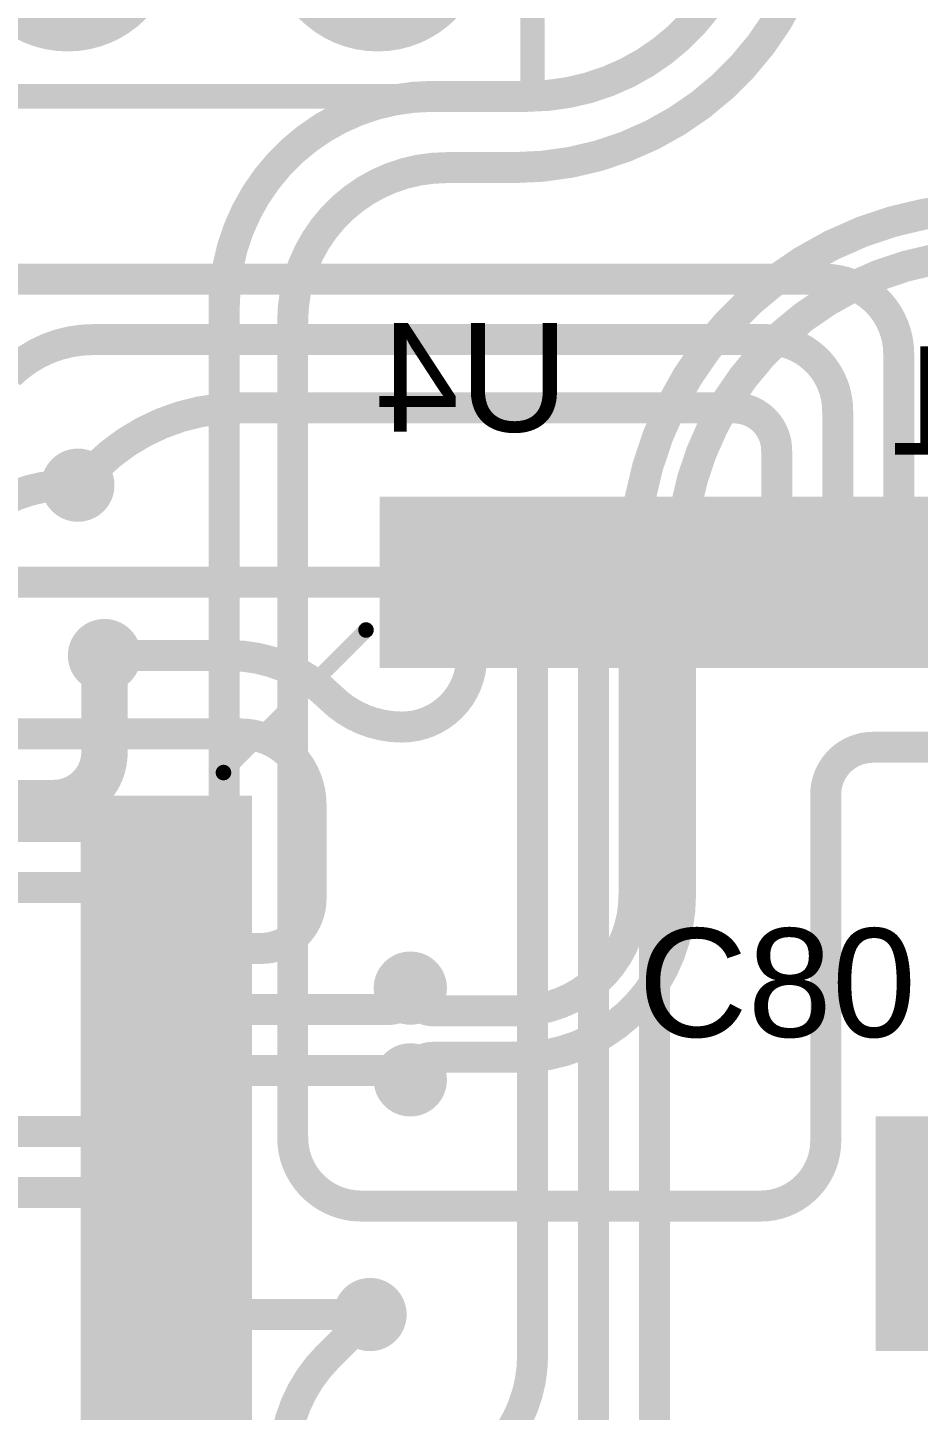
# Model space of a CAD drawing. Header units: inches. Extents: x 0 to 280, y 0 to 81.
# Drawn here: x 117.9 to 125.19, y 58.02 to 69.35 of the extents above; entities that cross this region are included whole.
import ezdxf

# ---------------------------------------------------------------- set-up
doc = ezdxf.new("R2010")
doc.units = ezdxf.units.IN
for name, color, linetype in [('Bottom Layer', 5, 'Continuous'), ('Bottom Overlay', 54, 'Continuous'), ('Bottom Paste', 16, 'Continuous'), ('Bottom Solder', 6, 'Continuous'), ('Multi-Layer', 9, 'Continuous'), ('Pad Holes', 156, 'Continuous'), ('Top Layer', 1, 'Continuous'), ('Top Overlay', 2, 'Continuous'), ('Top Paste', 8, 'Continuous'), ('Top Solder', 216, 'Continuous'), ('Via Holes', 16, 'Continuous')]:
    doc.layers.add(name, color=color, linetype=linetype)
doc.styles.add('Arial', font='', dxfattribs={"height": 0.2})
doc.styles.get('Arial').set_extended_font_data('Arial')

# ---------------------------------------------------------------- blocks, each defined once
blk = doc.blocks.new('64_LQFP__10_10__B_1')
at = {"layer": 'Bottom Layer'}
for points in [[(5.15, 0.9), (6.35, 0.9), (6.35, 0.6), (5.15, 0.6)], [(5.15, 0.4), (6.35, 0.4), (6.35, 0.1), (5.15, 0.1)], [(5.15, -0.1), (6.35, -0.1), (6.35, -0.4), (5.15, -0.4)], [(5.15, -0.6), (6.35, -0.6), (6.35, -0.9), (5.15, -0.9)], [(5.15, -1.1), (6.35, -1.1), (6.35, -1.4), (5.15, -1.4)], [(5.15, -1.6), (6.35, -1.6), (6.35, -1.9), (5.15, -1.9)], [(5.15, -2.1), (6.35, -2.1), (6.35, -2.4), (5.15, -2.4)], [(5.15, -2.6), (6.35, -2.6), (6.35, -2.9), (5.15, -2.9)], [(5.15, -3.1), (6.35, -3.1), (6.35, -3.4), (5.15, -3.4)], [(5.15, -3.6), (6.35, -3.6), (6.35, -3.9), (5.15, -3.9)], [(-0.4, -6.35), (-0.4, -5.15), (-0.1, -5.15), (-0.1, -6.35)], [(0.1, -6.35), (0.1, -5.15), (0.4, -5.15), (0.4, -6.35)], [(0.6, -6.35), (0.6, -5.15), (0.9, -5.15), (0.9, -6.35)], [(1.1, -6.35), (1.1, -5.15), (1.4, -5.15), (1.4, -6.35)], [(1.6, -6.35), (1.6, -5.15), (1.9, -5.15), (1.9, -6.35)], [(2.1, -6.35), (2.1, -5.15), (2.4, -5.15), (2.4, -6.35)], [(2.6, -6.35), (2.6, -5.15), (2.9, -5.15), (2.9, -6.35)], [(3.1, -6.35), (3.1, -5.15), (3.4, -5.15), (3.4, -6.35)], [(3.6, -6.35), (3.6, -5.15), (3.9, -5.15), (3.9, -6.35)]]:
    blk.add_hatch(color=5, dxfattribs=at).paths.add_polyline_path(points)
at = {"layer": 'Bottom Paste'}
for points in [[(5.15, 0.9), (6.35, 0.9), (6.35, 0.6), (5.15, 0.6)], [(5.15, 0.4), (6.35, 0.4), (6.35, 0.1), (5.15, 0.1)], [(5.15, -0.1), (6.35, -0.1), (6.35, -0.4), (5.15, -0.4)], [(5.15, -0.6), (6.35, -0.6), (6.35, -0.9), (5.15, -0.9)], [(5.15, -1.1), (6.35, -1.1), (6.35, -1.4), (5.15, -1.4)], [(5.15, -1.6), (6.35, -1.6), (6.35, -1.9), (5.15, -1.9)], [(5.15, -2.1), (6.35, -2.1), (6.35, -2.4), (5.15, -2.4)], [(5.15, -2.6), (6.35, -2.6), (6.35, -2.9), (5.15, -2.9)], [(5.15, -3.1), (6.35, -3.1), (6.35, -3.4), (5.15, -3.4)], [(5.15, -3.6), (6.35, -3.6), (6.35, -3.9), (5.15, -3.9)], [(-0.4, -6.35), (-0.4, -5.15), (-0.1, -5.15), (-0.1, -6.35)], [(0.1, -6.35), (0.1, -5.15), (0.4, -5.15), (0.4, -6.35)], [(0.6, -6.35), (0.6, -5.15), (0.9, -5.15), (0.9, -6.35)], [(1.1, -6.35), (1.1, -5.15), (1.4, -5.15), (1.4, -6.35)], [(1.6, -6.35), (1.6, -5.15), (1.9, -5.15), (1.9, -6.35)], [(2.1, -6.35), (2.1, -5.15), (2.4, -5.15), (2.4, -6.35)], [(2.6, -6.35), (2.6, -5.15), (2.9, -5.15), (2.9, -6.35)], [(3.1, -6.35), (3.1, -5.15), (3.4, -5.15), (3.4, -6.35)], [(3.6, -6.35), (3.6, -5.15), (3.9, -5.15), (3.9, -6.35)]]:
    blk.add_hatch(color=16, dxfattribs=at).paths.add_polyline_path(points)
at = {"layer": 'Bottom Solder'}
for points in [[(5.048, 1.502), (6.452, 1.502), (6.452, 0.998), (5.048, 0.998)], [(5.048, 1.002), (6.452, 1.002), (6.452, 0.498), (5.048, 0.498)], [(5.048, 0.502), (6.452, 0.502), (6.452, -0.002), (5.048, -0.002)], [(5.048, 0.002), (6.452, 0.002), (6.452, -0.502), (5.048, -0.502)], [(5.048, -0.498), (6.452, -0.498), (6.452, -1.002), (5.048, -1.002)], [(5.048, -0.998), (6.452, -0.998), (6.452, -1.502), (5.048, -1.502)], [(5.048, -1.498), (6.452, -1.498), (6.452, -2.002), (5.048, -2.002)], [(5.048, -1.998), (6.452, -1.998), (6.452, -2.502), (5.048, -2.502)], [(5.048, -2.498), (6.452, -2.498), (6.452, -3.002), (5.048, -3.002)], [(5.048, -2.998), (6.452, -2.998), (6.452, -3.502), (5.048, -3.502)], [(5.048, -3.498), (6.452, -3.498), (6.452, -4.002), (5.048, -4.002)], [(-0.502, -6.452), (-0.502, -5.048), (0.002, -5.048), (0.002, -6.452)], [(-0.002, -6.452), (-0.002, -5.048), (0.502, -5.048), (0.502, -6.452)], [(0.498, -6.452), (0.498, -5.048), (1.002, -5.048), (1.002, -6.452)], [(0.998, -6.452), (0.998, -5.048), (1.502, -5.048), (1.502, -6.452)], [(1.498, -6.452), (1.498, -5.048), (2.002, -5.048), (2.002, -6.452)], [(1.998, -6.452), (1.998, -5.048), (2.502, -5.048), (2.502, -6.452)], [(2.498, -6.452), (2.498, -5.048), (3.002, -5.048), (3.002, -6.452)], [(2.998, -6.452), (2.998, -5.048), (3.502, -5.048), (3.502, -6.452)], [(3.498, -6.452), (3.498, -5.048), (4.002, -5.048), (4.002, -6.452)]]:
    blk.add_hatch(color=6, dxfattribs=at).paths.add_polyline_path(points)
at = {"layer": 'Bottom Overlay'}
blk.add_lwpolyline([(5.283, -4.191, 0.127, 0.127, 0), (4.115, -5.359, 0.127, 0.127, 0)], format="xyseb", dxfattribs=at)
for points in [[(5.251, -4.191, 0.0635, 0.0635, 1), (5.315, -4.191, 0.0635, 0.0635, 1)], [(4.083, -5.359, 0.0635, 0.0635, 1), (4.147, -5.359, 0.0635, 0.0635, 1)]]:
    blk.add_lwpolyline(points, format="xyseb", close=True, dxfattribs=at)
blk = doc.blocks.new('B3U_1000P_46')
at = {"layer": 'Top Layer'}
for points in [[(-2.11, 0.86), (-1.29, 0.86), (-1.29, -0.86), (-2.11, -0.86)], [(1.29, 0.86), (2.11, 0.86), (2.11, -0.86), (1.29, -0.86)]]:
    blk.add_hatch(color=1, dxfattribs=at).paths.add_polyline_path(points)
at = {"layer": 'Top Paste'}
for points in [[(-2.11, 0.86), (-1.29, 0.86), (-1.29, -0.86), (-2.11, -0.86)], [(1.29, 0.86), (2.11, 0.86), (2.11, -0.86), (1.29, -0.86)]]:
    blk.add_hatch(color=8, dxfattribs=at).paths.add_polyline_path(points)
at = {"layer": 'Top Solder'}
for points in [[(-2.212, 0.962), (-1.188, 0.962), (-1.188, -0.962), (-2.212, -0.962)], [(1.188, 0.962), (2.212, 0.962), (2.212, -0.962), (1.188, -0.962)]]:
    blk.add_hatch(color=216, dxfattribs=at).paths.add_polyline_path(points)
at = {"layer": 'Top Overlay'}
for points in [[(-1.575, 1.016, 0.127, 0.127, 0), (-1.575, 1.295, 0.127, 0.127, 0)], [(-1.575, 1.295, 0.127, 0.127, 0), (1.575, 1.295, 0.127, 0.127, 0)], [(1.575, 1.016, 0.127, 0.127, 0), (1.575, 1.295, 0.127, 0.127, 0)], [(-1.575, -1.295, 0.127, 0.127, 0), (-1.575, -1.016, 0.127, 0.127, 0)], [(1.575, -1.295, 0.127, 0.127, 0), (1.575, -1.016, 0.127, 0.127, 0)], [(-1.575, -1.295, 0.127, 0.127, 0), (1.575, -1.295, 0.127, 0.127, 0)]]:
    blk.add_lwpolyline(points, format="xyseb", dxfattribs=at)
for points in [[(-1.607, 1.295, 0.0635, 0.0635, 1), (-1.543, 1.295, 0.0635, 0.0635, 1)], [(-1.607, 1.295, 0.0635, 0.0635, 1), (-1.543, 1.295, 0.0635, 0.0635, 1)], [(1.543, 1.295, 0.0635, 0.0635, 1), (1.607, 1.295, 0.0635, 0.0635, 1)], [(1.543, 1.295, 0.0635, 0.0635, 1), (1.607, 1.295, 0.0635, 0.0635, 1)], [(-1.607, 1.016, 0.0635, 0.0635, 1), (-1.543, 1.016, 0.0635, 0.0635, 1)], [(1.543, 1.016, 0.0635, 0.0635, 1), (1.607, 1.016, 0.0635, 0.0635, 1)], [(0.641, 0, 0.254, 0.254, 1), (-0.641, 0, 0.254, 0.254, 1)], [(-0.705, 0, 0.127, 0.127, 1), (-0.578, 0, 0.127, 0.127, 1)], [(0.578, 0, 0.127, 0.127, 1), (0.705, 0, 0.127, 0.127, 1)], [(-1.607, -1.016, 0.0635, 0.0635, 1), (-1.543, -1.016, 0.0635, 0.0635, 1)], [(1.543, -1.016, 0.0635, 0.0635, 1), (1.607, -1.016, 0.0635, 0.0635, 1)], [(-1.607, -1.295, 0.0635, 0.0635, 1), (-1.543, -1.295, 0.0635, 0.0635, 1)], [(-1.607, -1.295, 0.0635, 0.0635, 1), (-1.543, -1.295, 0.0635, 0.0635, 1)], [(1.543, -1.295, 0.0635, 0.0635, 1), (1.607, -1.295, 0.0635, 0.0635, 1)], [(1.543, -1.295, 0.0635, 0.0635, 1), (1.607, -1.295, 0.0635, 0.0635, 1)]]:
    blk.add_lwpolyline(points, format="xyseb", close=True, dxfattribs=at)
blk = doc.blocks.new('HDR1X4__115')
at = {"layer": 'Bottom Layer'}
blk.add_hatch(color=5, dxfattribs=at).paths.add_polyline_path([(-0.8, 0.8), (0.8, 0.8), (0.8, -0.8), (-0.8, -0.8)])
h = blk.add_hatch(color=5, dxfattribs=at)
edge = h.paths.add_edge_path()
edge.add_arc((2.54, 0), 0.8, 0, 360)
h = blk.add_hatch(color=5, dxfattribs=at)
edge = h.paths.add_edge_path()
edge.add_arc((5.08, 0), 0.8, 0, 360)
h = blk.add_hatch(color=5, dxfattribs=at)
edge = h.paths.add_edge_path()
edge.add_arc((7.62, 0), 0.8, 0, 360)
at = {"layer": 'Bottom Solder'}
blk.add_hatch(color=6, dxfattribs=at).paths.add_polyline_path([(-0.902, 0.902), (0.902, 0.902), (0.902, -0.902), (-0.902, -0.902)])
h = blk.add_hatch(color=6, dxfattribs=at)
edge = h.paths.add_edge_path()
edge.add_arc((2.54, 0), 0.902, 0, 360)
h = blk.add_hatch(color=6, dxfattribs=at)
edge = h.paths.add_edge_path()
edge.add_arc((5.08, 0), 0.902, 0, 360)
h = blk.add_hatch(color=6, dxfattribs=at)
edge = h.paths.add_edge_path()
edge.add_arc((7.62, 0), 0.902, 0, 360)
at = {"layer": 'Multi-Layer'}
blk.add_hatch(color=9, dxfattribs=at).paths.add_polyline_path([(-0.8, 0.8), (0.8, 0.8), (0.8, -0.8), (-0.8, -0.8)])
h = blk.add_hatch(color=9, dxfattribs=at)
edge = h.paths.add_edge_path()
edge.add_arc((2.54, 0), 0.8, 0, 360)
h = blk.add_hatch(color=9, dxfattribs=at)
edge = h.paths.add_edge_path()
edge.add_arc((5.08, 0), 0.8, 0, 360)
h = blk.add_hatch(color=9, dxfattribs=at)
edge = h.paths.add_edge_path()
edge.add_arc((7.62, 0), 0.8, 0, 360)
at = {"layer": 'Pad Holes'}
h = blk.add_hatch(color=7, dxfattribs=at)
edge = h.paths.add_edge_path()
edge.add_arc((0, 0), 0.475, 0, 360)
h = blk.add_hatch(color=7, dxfattribs=at)
edge = h.paths.add_edge_path()
edge.add_arc((2.54, 0), 0.475, 0, 360)
h = blk.add_hatch(color=7, dxfattribs=at)
edge = h.paths.add_edge_path()
edge.add_arc((5.08, 0), 0.475, 0, 360)
h = blk.add_hatch(color=7, dxfattribs=at)
edge = h.paths.add_edge_path()
edge.add_arc((7.62, 0), 0.475, 0, 360)
at = {"layer": 'Top Layer'}
blk.add_hatch(color=1, dxfattribs=at).paths.add_polyline_path([(-0.8, 0.8), (0.8, 0.8), (0.8, -0.8), (-0.8, -0.8)])
h = blk.add_hatch(color=1, dxfattribs=at)
edge = h.paths.add_edge_path()
edge.add_arc((2.54, 0), 0.8, 0, 360)
h = blk.add_hatch(color=1, dxfattribs=at)
edge = h.paths.add_edge_path()
edge.add_arc((5.08, 0), 0.8, 0, 360)
h = blk.add_hatch(color=1, dxfattribs=at)
edge = h.paths.add_edge_path()
edge.add_arc((7.62, 0), 0.8, 0, 360)
at = {"layer": 'Top Solder'}
blk.add_hatch(color=216, dxfattribs=at).paths.add_polyline_path([(-0.902, 0.902), (0.902, 0.902), (0.902, -0.902), (-0.902, -0.902)])
h = blk.add_hatch(color=216, dxfattribs=at)
edge = h.paths.add_edge_path()
edge.add_arc((2.54, 0), 0.902, 0, 360)
h = blk.add_hatch(color=216, dxfattribs=at)
edge = h.paths.add_edge_path()
edge.add_arc((5.08, 0), 0.902, 0, 360)
h = blk.add_hatch(color=216, dxfattribs=at)
edge = h.paths.add_edge_path()
edge.add_arc((7.62, 0), 0.902, 0, 360)
at = {"layer": 'Top Overlay'}
for points in [[(-1.27, 1.27, 0.2, 0.2, 0), (8.89, 1.27, 0.2, 0.2, 0)], [(-1.27, -1.27, 0.2, 0.2, 0), (-1.27, 1.27, 0.2, 0.2, 0)], [(8.89, -1.27, 0.2, 0.2, 0), (8.89, 1.27, 0.2, 0.2, 0)], [(-1.27, -1.27, 0.2, 0.2, 0), (8.89, -1.27, 0.2, 0.2, 0)]]:
    blk.add_lwpolyline(points, format="xyseb", dxfattribs=at)
for points in [[(-1.32, 1.27, 0.1, 0.1, 1), (-1.22, 1.27, 0.1, 0.1, 1)], [(-1.32, 1.27, 0.1, 0.1, 1), (-1.22, 1.27, 0.1, 0.1, 1)], [(8.84, 1.27, 0.1, 0.1, 1), (8.94, 1.27, 0.1, 0.1, 1)], [(8.84, 1.27, 0.1, 0.1, 1), (8.94, 1.27, 0.1, 0.1, 1)], [(-1.32, -1.27, 0.1, 0.1, 1), (-1.22, -1.27, 0.1, 0.1, 1)], [(-1.32, -1.27, 0.1, 0.1, 1), (-1.22, -1.27, 0.1, 0.1, 1)], [(8.84, -1.27, 0.1, 0.1, 1), (8.94, -1.27, 0.1, 0.1, 1)], [(8.84, -1.27, 0.1, 0.1, 1), (8.94, -1.27, 0.1, 0.1, 1)]]:
    blk.add_lwpolyline(points, format="xyseb", close=True, dxfattribs=at)

msp = doc.modelspace()

# ---------------------------------------------------------------- hatches: boundary and pattern name
at = {"layer": 'Bottom Layer'}
h = msp.add_hatch(color=5, dxfattribs=at)
edge = h.paths.add_edge_path()
edge.add_arc((118.307, 65.597), 0.3, 0, 360)
h = msp.add_hatch(color=5, dxfattribs=at)
edge = h.paths.add_edge_path()
edge.add_arc((118.525, 64.201), 0.3, 0, 360)
h = msp.add_hatch(color=5, dxfattribs=at)
edge = h.paths.add_edge_path()
edge.add_arc((121.031, 61.476), 0.3, 0, 360)
h = msp.add_hatch(color=5, dxfattribs=at)
edge = h.paths.add_edge_path()
edge.add_arc((121.031, 60.724), 0.3, 0, 360)
h = msp.add_hatch(color=5, dxfattribs=at)
edge = h.paths.add_edge_path()
edge.add_arc((120.701, 58.801), 0.3, 0, 360)
at = {"layer": 'Top Layer'}
h = msp.add_hatch(color=1, dxfattribs=at)
edge = h.paths.add_edge_path()
edge.add_arc((118.307, 65.597), 0.3, 0, 360)
h = msp.add_hatch(color=1, dxfattribs=at)
edge = h.paths.add_edge_path()
edge.add_arc((118.525, 64.201), 0.3, 0, 360)
h = msp.add_hatch(color=1, dxfattribs=at)
edge = h.paths.add_edge_path()
edge.add_arc((121.031, 61.476), 0.3, 0, 360)
h = msp.add_hatch(color=1, dxfattribs=at)
edge = h.paths.add_edge_path()
edge.add_arc((121.031, 60.724), 0.3, 0, 360)
h = msp.add_hatch(color=1, dxfattribs=at)
edge = h.paths.add_edge_path()
edge.add_arc((120.701, 58.801), 0.3, 0, 360)
at = {"layer": 'Via Holes'}
h = msp.add_hatch(color=7, dxfattribs=at)
edge = h.paths.add_edge_path()
edge.add_arc((118.307, 65.597), 0.15, 0, 360)
h = msp.add_hatch(color=7, dxfattribs=at)
edge = h.paths.add_edge_path()
edge.add_arc((118.525, 64.201), 0.15, 0, 360)
h = msp.add_hatch(color=7, dxfattribs=at)
edge = h.paths.add_edge_path()
edge.add_arc((121.031, 61.476), 0.15, 0, 360)
h = msp.add_hatch(color=7, dxfattribs=at)
edge = h.paths.add_edge_path()
edge.add_arc((121.031, 60.724), 0.15, 0, 360)
h = msp.add_hatch(color=7, dxfattribs=at)
edge = h.paths.add_edge_path()
edge.add_arc((120.701, 58.801), 0.15, 0, 360)

# ---------------------------------------------------------------- linework, layer by layer
at = {"layer": 'Bottom Layer'}
for points in [[(116.373, 68.203, 0.254, 0.254, -0.414214), (118.223, 70.053, 0.254, 0.254, 0)], [(117.47, 67.285, 0.254, 0.254, 0), (124.421, 67.285, 0.254, 0.254, 0)], [(124.421, 67.285, 0.254, 0.254, -0.414214), (125.033, 66.673, 0.254, 0.254, 0)], [(117.744, 66.505, 0.254, 0.254, -0.198912), (118.433, 66.79, 0.254, 0.254, 0)], [(118.433, 66.79, 0.254, 0.254, 0), (123.948, 66.79, 0.254, 0.254, 0)], [(123.948, 66.79, 0.254, 0.254, -0.414214), (124.533, 66.205, 0.254, 0.254, 0)], [(125.033, 64.801, 0.254, 0.254, 0), (125.033, 66.673, 0.254, 0.254, 0)], [(118.452, 65.741, 0.254, 0.254, -0.198912), (119.633, 66.23, 0.254, 0.254, 0)], [(119.633, 66.23, 0.254, 0.254, 0), (123.683, 66.23, 0.254, 0.254, 0)], [(123.683, 66.23, 0.254, 0.254, -0.414214), (124.033, 65.881, 0.254, 0.254, 0)], [(124.533, 64.801, 0.254, 0.254, 0), (124.533, 66.205, 0.254, 0.254, 0)], [(124.033, 64.801, 0.254, 0.254, 0), (124.033, 65.881, 0.254, 0.254, 0)], [(118.307, 65.597, 0.254, 0.254, 0), (118.452, 65.741, 0.254, 0.254, 0)], [(117.1, 64.801, 0.254, 0.254, 0), (120.763, 64.801, 0.254, 0.254, 0)], [(120.763, 64.801, 0.254, 0.254, 0), (120.898, 64.801, 0.254, 0.254, 0)], [(120.898, 64.801, 0.254, 0.254, 0), (121.033, 64.801, 0.254, 0.254, 0)], [(121.533, 64.186, 0.254, 0.254, 0), (121.533, 64.801, 0.254, 0.254, 0)], [(122.033, 58.467, 0.254, 0.254, 0), (122.033, 64.801, 0.254, 0.254, 0)], [(122.533, 57.301, 0.254, 0.254, 0), (122.533, 64.801, 0.254, 0.254, 0)], [(123.033, 56.301, 0.254, 0.254, 0), (123.033, 64.801, 0.254, 0.254, 0)], [(118.525, 64.201, 0.254, 0.254, 0), (119.549, 64.201, 0.254, 0.254, 0)], [(119.549, 64.201, 0.254, 0.254, -0.198912), (120.375, 63.859, 0.254, 0.254, 0)], [(121.533, 64.186, 0.254, 0.254, -0.41373), (120.963, 63.615, 0.254, 0.254, 0)], [(120.375, 63.859, 0.254, 0.254, 0), (120.376, 63.858, 0.254, 0.254, 0)], [(120.376, 63.858, 0.254, 0.254, 0), (120.377, 63.857, 0.254, 0.254, 0)], [(120.962, 63.615, 0.254, 0.254, -0.198912), (120.377, 63.857, 0.254, 0.254, 0)], [(116.325, 63.559, 0.254, 0.254, 0), (119.635, 63.559, 0.254, 0.254, 0)], [(119.635, 63.559, 0.254, 0.254, -0.414214), (120.218, 62.976, 0.254, 0.254, 0)], [(120.962, 63.615, 0.254, 0.254, 0), (120.963, 63.615, 0.254, 0.254, 0)], [(120.218, 62.21, 0.254, 0.254, 0), (120.218, 62.976, 0.254, 0.254, 0)], [(117.507, 62.801, 0.254, 0.254, 0), (119.033, 62.801, 0.254, 0.254, 0)], [(117.728, 62.301, 0.254, 0.254, 0), (119.033, 62.301, 0.254, 0.254, 0)], [(120.218, 62.21, 0.254, 0.254, -0.414214), (119.81, 61.801, 0.254, 0.254, 0)], [(119.033, 61.801, 0.254, 0.254, 0), (119.81, 61.801, 0.254, 0.254, 0)], [(121.031, 61.476, 0.254, 0.254, -0.414214), (120.856, 61.301, 0.254, 0.254, 0)], [(119.033, 61.301, 0.254, 0.254, 0), (120.856, 61.301, 0.254, 0.254, 0)], [(119.033, 60.801, 0.254, 0.254, 0), (120.953, 60.801, 0.254, 0.254, 0)], [(120.953, 60.801, 0.254, 0.254, -0.414214), (121.031, 60.724, 0.254, 0.254, 0)], [(115.086, 60.301, 0.254, 0.254, 0), (119.033, 60.301, 0.254, 0.254, 0)], [(115.998, 59.801, 0.254, 0.254, 0), (119.033, 59.801, 0.254, 0.254, 0)], [(119.033, 58.801, 0.254, 0.254, 0), (120.701, 58.801, 0.254, 0.254, 0)], [(120.701, 58.801, 0.254, 0.254, 0), (120.701, 58.801, 0.254, 0.254, 0)], [(122.033, 58.467, 0.254, 0.254, -0.414214), (120.875, 57.309, 0.254, 0.254, 0)]]:
    msp.add_lwpolyline(points, format="xyseb", dxfattribs=at)
for points in [[(124.358, 67.285, 0.127, 0.127, 1), (124.485, 67.285, 0.127, 0.127, 1)], [(124.358, 67.285, 0.127, 0.127, 1), (124.485, 67.285, 0.127, 0.127, 1)], [(118.369, 66.79, 0.127, 0.127, 1), (118.496, 66.79, 0.127, 0.127, 1)], [(118.369, 66.79, 0.127, 0.127, 1), (118.496, 66.79, 0.127, 0.127, 1)], [(123.884, 66.79, 0.127, 0.127, 1), (124.011, 66.79, 0.127, 0.127, 1)], [(123.884, 66.79, 0.127, 0.127, 1), (124.011, 66.79, 0.127, 0.127, 1)], [(124.969, 66.673, 0.127, 0.127, 1), (125.096, 66.673, 0.127, 0.127, 1)], [(124.969, 66.673, 0.127, 0.127, 1), (125.096, 66.673, 0.127, 0.127, 1)], [(119.569, 66.23, 0.127, 0.127, 1), (119.696, 66.23, 0.127, 0.127, 1)], [(119.569, 66.23, 0.127, 0.127, 1), (119.696, 66.23, 0.127, 0.127, 1)], [(123.619, 66.23, 0.127, 0.127, 1), (123.746, 66.23, 0.127, 0.127, 1)], [(123.619, 66.23, 0.127, 0.127, 1), (123.746, 66.23, 0.127, 0.127, 1)], [(124.469, 66.205, 0.127, 0.127, 1), (124.596, 66.205, 0.127, 0.127, 1)], [(124.469, 66.205, 0.127, 0.127, 1), (124.596, 66.205, 0.127, 0.127, 1)], [(123.969, 65.881, 0.127, 0.127, 1), (124.096, 65.881, 0.127, 0.127, 1)], [(123.969, 65.881, 0.127, 0.127, 1), (124.096, 65.881, 0.127, 0.127, 1)], [(118.388, 65.741, 0.127, 0.127, 1), (118.515, 65.741, 0.127, 0.127, 1)], [(118.388, 65.741, 0.127, 0.127, 1), (118.515, 65.741, 0.127, 0.127, 1)], [(118.244, 65.597, 0.127, 0.127, 1), (118.371, 65.597, 0.127, 0.127, 1)], [(120.699, 64.801, 0.127, 0.127, 1), (120.826, 64.801, 0.127, 0.127, 1)], [(120.699, 64.801, 0.127, 0.127, 1), (120.826, 64.801, 0.127, 0.127, 1)], [(120.834, 64.801, 0.127, 0.127, 1), (120.961, 64.801, 0.127, 0.127, 1)], [(120.834, 64.801, 0.127, 0.127, 1), (120.961, 64.801, 0.127, 0.127, 1)], [(120.969, 64.801, 0.127, 0.127, 1), (121.096, 64.801, 0.127, 0.127, 1)], [(121.469, 64.801, 0.127, 0.127, 1), (121.596, 64.801, 0.127, 0.127, 1)], [(121.969, 64.801, 0.127, 0.127, 1), (122.096, 64.801, 0.127, 0.127, 1)], [(122.469, 64.801, 0.127, 0.127, 1), (122.596, 64.801, 0.127, 0.127, 1)], [(122.969, 64.801, 0.127, 0.127, 1), (123.096, 64.801, 0.127, 0.127, 1)], [(123.969, 64.801, 0.127, 0.127, 1), (124.096, 64.801, 0.127, 0.127, 1)], [(124.469, 64.801, 0.127, 0.127, 1), (124.596, 64.801, 0.127, 0.127, 1)], [(124.969, 64.801, 0.127, 0.127, 1), (125.096, 64.801, 0.127, 0.127, 1)], [(118.461, 64.201, 0.127, 0.127, 1), (118.588, 64.201, 0.127, 0.127, 1)], [(119.486, 64.201, 0.127, 0.127, 1), (119.613, 64.201, 0.127, 0.127, 1)], [(119.486, 64.201, 0.127, 0.127, 1), (119.613, 64.201, 0.127, 0.127, 1)], [(121.469, 64.186, 0.127, 0.127, 1), (121.596, 64.186, 0.127, 0.127, 1)], [(121.469, 64.186, 0.127, 0.127, 1), (121.596, 64.186, 0.127, 0.127, 1)], [(120.312, 63.859, 0.127, 0.127, 1), (120.439, 63.859, 0.127, 0.127, 1)], [(120.312, 63.859, 0.127, 0.127, 1), (120.439, 63.859, 0.127, 0.127, 1)], [(120.313, 63.858, 0.127, 0.127, 1), (120.44, 63.858, 0.127, 0.127, 1)], [(120.313, 63.858, 0.127, 0.127, 1), (120.44, 63.858, 0.127, 0.127, 1)], [(120.314, 63.857, 0.127, 0.127, 1), (120.441, 63.857, 0.127, 0.127, 1)], [(120.314, 63.857, 0.127, 0.127, 1), (120.441, 63.857, 0.127, 0.127, 1)], [(119.571, 63.559, 0.127, 0.127, 1), (119.698, 63.559, 0.127, 0.127, 1)], [(119.571, 63.559, 0.127, 0.127, 1), (119.698, 63.559, 0.127, 0.127, 1)], [(120.898, 63.615, 0.127, 0.127, 1), (121.025, 63.615, 0.127, 0.127, 1)], [(120.898, 63.615, 0.127, 0.127, 1), (121.025, 63.615, 0.127, 0.127, 1)], [(120.899, 63.615, 0.127, 0.127, 1), (121.026, 63.615, 0.127, 0.127, 1)], [(120.899, 63.615, 0.127, 0.127, 1), (121.026, 63.615, 0.127, 0.127, 1)], [(120.155, 62.976, 0.127, 0.127, 1), (120.282, 62.976, 0.127, 0.127, 1)], [(120.155, 62.976, 0.127, 0.127, 1), (120.282, 62.976, 0.127, 0.127, 1)], [(118.969, 62.801, 0.127, 0.127, 1), (119.096, 62.801, 0.127, 0.127, 1)], [(118.969, 62.301, 0.127, 0.127, 1), (119.096, 62.301, 0.127, 0.127, 1)], [(120.155, 62.21, 0.127, 0.127, 1), (120.282, 62.21, 0.127, 0.127, 1)], [(120.155, 62.21, 0.127, 0.127, 1), (120.282, 62.21, 0.127, 0.127, 1)], [(118.969, 61.801, 0.127, 0.127, 1), (119.096, 61.801, 0.127, 0.127, 1)], [(119.746, 61.801, 0.127, 0.127, 1), (119.873, 61.801, 0.127, 0.127, 1)], [(119.746, 61.801, 0.127, 0.127, 1), (119.873, 61.801, 0.127, 0.127, 1)], [(120.968, 61.476, 0.127, 0.127, 1), (121.094, 61.476, 0.127, 0.127, 1)], [(118.969, 61.301, 0.127, 0.127, 1), (119.096, 61.301, 0.127, 0.127, 1)], [(120.793, 61.301, 0.127, 0.127, 1), (120.92, 61.301, 0.127, 0.127, 1)], [(120.793, 61.301, 0.127, 0.127, 1), (120.92, 61.301, 0.127, 0.127, 1)], [(118.969, 60.801, 0.127, 0.127, 1), (119.096, 60.801, 0.127, 0.127, 1)], [(120.89, 60.801, 0.127, 0.127, 1), (121.017, 60.801, 0.127, 0.127, 1)], [(120.89, 60.801, 0.127, 0.127, 1), (121.017, 60.801, 0.127, 0.127, 1)], [(120.968, 60.724, 0.127, 0.127, 1), (121.094, 60.724, 0.127, 0.127, 1)], [(118.969, 60.301, 0.127, 0.127, 1), (119.096, 60.301, 0.127, 0.127, 1)], [(118.969, 59.801, 0.127, 0.127, 1), (119.096, 59.801, 0.127, 0.127, 1)], [(118.969, 58.801, 0.127, 0.127, 1), (119.096, 58.801, 0.127, 0.127, 1)], [(120.637, 58.801, 0.127, 0.127, 1), (120.764, 58.801, 0.127, 0.127, 1)], [(120.637, 58.801, 0.127, 0.127, 1), (120.764, 58.801, 0.127, 0.127, 1)], [(120.637, 58.801, 0.127, 0.127, 1), (120.764, 58.801, 0.127, 0.127, 1)], [(121.969, 58.467, 0.127, 0.127, 1), (122.096, 58.467, 0.127, 0.127, 1)], [(121.969, 58.467, 0.127, 0.127, 1), (122.096, 58.467, 0.127, 0.127, 1)]]:
    msp.add_lwpolyline(points, format="xyseb", close=True, dxfattribs=at)
at = {"layer": 'Top Layer'}
for points in [[(124.417, 70.739, 0.254, 0.254, -0.414214), (121.877, 68.199, 0.254, 0.254, 0)], [(123.825, 70.619, 0.254, 0.254, -0.414214), (121.989, 68.783, 0.254, 0.254, 0)], [(119.507, 67.072, 0.254, 0.254, -0.414214), (121.218, 68.783, 0.254, 0.254, 0)], [(121.218, 68.783, 0.254, 0.254, 0), (121.989, 68.783, 0.254, 0.254, 0)], [(120.067, 66.938, 0.254, 0.254, -0.414214), (121.329, 68.199, 0.254, 0.254, 0)], [(121.329, 68.199, 0.254, 0.254, 0), (121.877, 68.199, 0.254, 0.254, 0)], [(122.864, 64.948, 0.254, 0.254, -0.414214), (125.785, 67.869, 0.254, 0.254, 0)], [(123.245, 64.948, 0.254, 0.254, -0.414214), (125.785, 67.488, 0.254, 0.254, 0)], [(119.507, 67.072, 0.254, 0.254, 0), (119.507, 67.285, 0.254, 0.254, 0)], [(119.507, 55.046, 0.254, 0.254, 0), (119.507, 67.072, 0.254, 0.254, 0)], [(120.067, 60.251, 0.254, 0.254, 0), (120.067, 66.938, 0.254, 0.254, 0)], [(117.081, 64.457, 0.254, 0.254, -0.414214), (118.221, 65.597, 0.254, 0.254, 0)], [(118.221, 65.597, 0.254, 0.254, 0), (118.307, 65.597, 0.254, 0.254, 0)], [(122.864, 62.236, 0.254, 0.254, 0), (122.864, 64.948, 0.254, 0.254, 0)], [(123.245, 62.236, 0.254, 0.254, 0), (123.245, 64.948, 0.254, 0.254, 0)], [(118.525, 63.407, 0.381, 0.381, 0), (118.525, 64.201, 0.381, 0.381, 0)], [(118.525, 63.407, 0.381, 0.381, -0.414214), (118.11, 62.992, 0.381, 0.381, 0)], [(124.435, 63.062, 0.254, 0.254, -0.414214), (124.821, 63.449, 0.254, 0.254, 0)], [(124.821, 63.449, 0.254, 0.254, 0), (126.533, 63.449, 0.254, 0.254, 0)], [(111.811, 62.992, 0.381, 0.381, 0), (118.11, 62.992, 0.381, 0.381, 0)], [(124.435, 60.223, 0.254, 0.254, 0), (124.435, 63.062, 0.254, 0.254, 0)], [(123.245, 62.236, 0.254, 0.254, -0.414214), (121.918, 60.909, 0.254, 0.254, 0)], [(122.864, 62.236, 0.254, 0.254, -0.414214), (121.918, 61.29, 0.254, 0.254, 0)], [(121.217, 61.29, 0.254, 0.254, -0.414214), (121.031, 61.476, 0.254, 0.254, 0)], [(121.217, 61.29, 0.254, 0.254, 0), (121.918, 61.29, 0.254, 0.254, 0)], [(121.031, 60.724, 0.254, 0.254, -0.414214), (121.217, 60.909, 0.254, 0.254, 0)], [(121.217, 60.909, 0.254, 0.254, 0), (121.918, 60.909, 0.254, 0.254, 0)], [(120.628, 59.69, 0.254, 0.254, -0.414214), (120.067, 60.251, 0.254, 0.254, 0)], [(124.435, 60.223, 0.254, 0.254, -0.414214), (123.901, 59.69, 0.254, 0.254, 0)], [(120.628, 59.69, 0.254, 0.254, 0), (123.901, 59.69, 0.254, 0.254, 0)], [(120.357, 58.457, 0.254, 0.254, 0), (120.701, 58.801, 0.254, 0.254, 0)], [(119.998, 57.59, 0.254, 0.254, -0.198912), (120.357, 58.457, 0.254, 0.254, 0)]]:
    msp.add_lwpolyline(points, format="xyseb", dxfattribs=at)
for points in [[(121.154, 68.783, 0.127, 0.127, 1), (121.281, 68.783, 0.127, 0.127, 1)], [(121.154, 68.783, 0.127, 0.127, 1), (121.281, 68.783, 0.127, 0.127, 1)], [(121.925, 68.783, 0.127, 0.127, 1), (122.052, 68.783, 0.127, 0.127, 1)], [(121.925, 68.783, 0.127, 0.127, 1), (122.052, 68.783, 0.127, 0.127, 1)], [(121.265, 68.199, 0.127, 0.127, 1), (121.392, 68.199, 0.127, 0.127, 1)], [(121.265, 68.199, 0.127, 0.127, 1), (121.392, 68.199, 0.127, 0.127, 1)], [(121.813, 68.199, 0.127, 0.127, 1), (121.94, 68.199, 0.127, 0.127, 1)], [(121.813, 68.199, 0.127, 0.127, 1), (121.94, 68.199, 0.127, 0.127, 1)], [(119.444, 67.285, 0.127, 0.127, 1), (119.57, 67.285, 0.127, 0.127, 1)], [(119.444, 67.072, 0.127, 0.127, 1), (119.57, 67.072, 0.127, 0.127, 1)], [(119.444, 67.072, 0.127, 0.127, 1), (119.57, 67.072, 0.127, 0.127, 1)], [(119.444, 67.072, 0.127, 0.127, 1), (119.57, 67.072, 0.127, 0.127, 1)], [(120.004, 66.938, 0.127, 0.127, 1), (120.131, 66.938, 0.127, 0.127, 1)], [(120.004, 66.938, 0.127, 0.127, 1), (120.131, 66.938, 0.127, 0.127, 1)], [(118.157, 65.597, 0.127, 0.127, 1), (118.284, 65.597, 0.127, 0.127, 1)], [(118.157, 65.597, 0.127, 0.127, 1), (118.284, 65.597, 0.127, 0.127, 1)], [(118.244, 65.597, 0.127, 0.127, 1), (118.371, 65.597, 0.127, 0.127, 1)], [(122.8, 64.948, 0.127, 0.127, 1), (122.927, 64.948, 0.127, 0.127, 1)], [(122.8, 64.948, 0.127, 0.127, 1), (122.927, 64.948, 0.127, 0.127, 1)], [(123.181, 64.948, 0.127, 0.127, 1), (123.308, 64.948, 0.127, 0.127, 1)], [(123.181, 64.948, 0.127, 0.127, 1), (123.308, 64.948, 0.127, 0.127, 1)], [(118.43, 64.201, 0.191, 0.191, 1), (118.62, 64.201, 0.191, 0.191, 1)], [(118.43, 63.407, 0.191, 0.191, 1), (118.62, 63.407, 0.191, 0.191, 1)], [(118.43, 63.407, 0.191, 0.191, 1), (118.62, 63.407, 0.191, 0.191, 1)], [(124.758, 63.449, 0.127, 0.127, 1), (124.885, 63.449, 0.127, 0.127, 1)], [(124.758, 63.449, 0.127, 0.127, 1), (124.885, 63.449, 0.127, 0.127, 1)], [(118.015, 62.992, 0.191, 0.191, 1), (118.205, 62.992, 0.191, 0.191, 1)], [(118.015, 62.992, 0.191, 0.191, 1), (118.205, 62.992, 0.191, 0.191, 1)], [(124.371, 63.062, 0.127, 0.127, 1), (124.498, 63.062, 0.127, 0.127, 1)], [(124.371, 63.062, 0.127, 0.127, 1), (124.498, 63.062, 0.127, 0.127, 1)], [(122.8, 62.236, 0.127, 0.127, 1), (122.927, 62.236, 0.127, 0.127, 1)], [(122.8, 62.236, 0.127, 0.127, 1), (122.927, 62.236, 0.127, 0.127, 1)], [(123.181, 62.236, 0.127, 0.127, 1), (123.308, 62.236, 0.127, 0.127, 1)], [(123.181, 62.236, 0.127, 0.127, 1), (123.308, 62.236, 0.127, 0.127, 1)], [(120.968, 61.476, 0.127, 0.127, 1), (121.094, 61.476, 0.127, 0.127, 1)], [(121.153, 61.29, 0.127, 0.127, 1), (121.28, 61.29, 0.127, 0.127, 1)], [(121.153, 61.29, 0.127, 0.127, 1), (121.28, 61.29, 0.127, 0.127, 1)], [(121.854, 61.29, 0.127, 0.127, 1), (121.981, 61.29, 0.127, 0.127, 1)], [(121.854, 61.29, 0.127, 0.127, 1), (121.981, 61.29, 0.127, 0.127, 1)], [(121.153, 60.909, 0.127, 0.127, 1), (121.28, 60.909, 0.127, 0.127, 1)], [(121.153, 60.909, 0.127, 0.127, 1), (121.28, 60.909, 0.127, 0.127, 1)], [(121.854, 60.909, 0.127, 0.127, 1), (121.981, 60.909, 0.127, 0.127, 1)], [(121.854, 60.909, 0.127, 0.127, 1), (121.981, 60.909, 0.127, 0.127, 1)], [(120.968, 60.724, 0.127, 0.127, 1), (121.094, 60.724, 0.127, 0.127, 1)], [(120.004, 60.251, 0.127, 0.127, 1), (120.131, 60.251, 0.127, 0.127, 1)], [(120.004, 60.251, 0.127, 0.127, 1), (120.131, 60.251, 0.127, 0.127, 1)], [(124.371, 60.223, 0.127, 0.127, 1), (124.498, 60.223, 0.127, 0.127, 1)], [(124.371, 60.223, 0.127, 0.127, 1), (124.498, 60.223, 0.127, 0.127, 1)], [(120.565, 59.69, 0.127, 0.127, 1), (120.692, 59.69, 0.127, 0.127, 1)], [(120.565, 59.69, 0.127, 0.127, 1), (120.692, 59.69, 0.127, 0.127, 1)], [(123.838, 59.69, 0.127, 0.127, 1), (123.965, 59.69, 0.127, 0.127, 1)], [(123.838, 59.69, 0.127, 0.127, 1), (123.965, 59.69, 0.127, 0.127, 1)], [(120.637, 58.801, 0.127, 0.127, 1), (120.764, 58.801, 0.127, 0.127, 1)], [(120.293, 58.457, 0.127, 0.127, 1), (120.42, 58.457, 0.127, 0.127, 1)], [(120.293, 58.457, 0.127, 0.127, 1), (120.42, 58.457, 0.127, 0.127, 1)]]:
    msp.add_lwpolyline(points, format="xyseb", close=True, dxfattribs=at)

# ---------------------------------------------------------------- block references
for name, p in [('HDR1X4__115', (113.143, 70.053)), ('B3U_1000P_46', (127.055, 59.463))]:
    msp.add_blockref(name, p)
at = {"rotation": 180}
msp.add_blockref('64_LQFP__10_10__B_1', (124.783, 59.051), dxfattribs=at)

# ---------------------------------------------------------------- texts
at = {"layer": 'Bottom Overlay', "style": 'Arial', "text_generation_flag": 2}
for s, p in [('U4', (122.328, 66.036)), ('C51', (127.22, 65.846))]:
    msp.add_text(s, height=0.889, dxfattribs=at).set_placement(p)
at = {"layer": 'Top Overlay', "style": 'Arial'}
msp.add_text('C80', height=0.889, dxfattribs=at).set_placement((122.898, 61.076))

doc.saveas('drawing.dxf')
